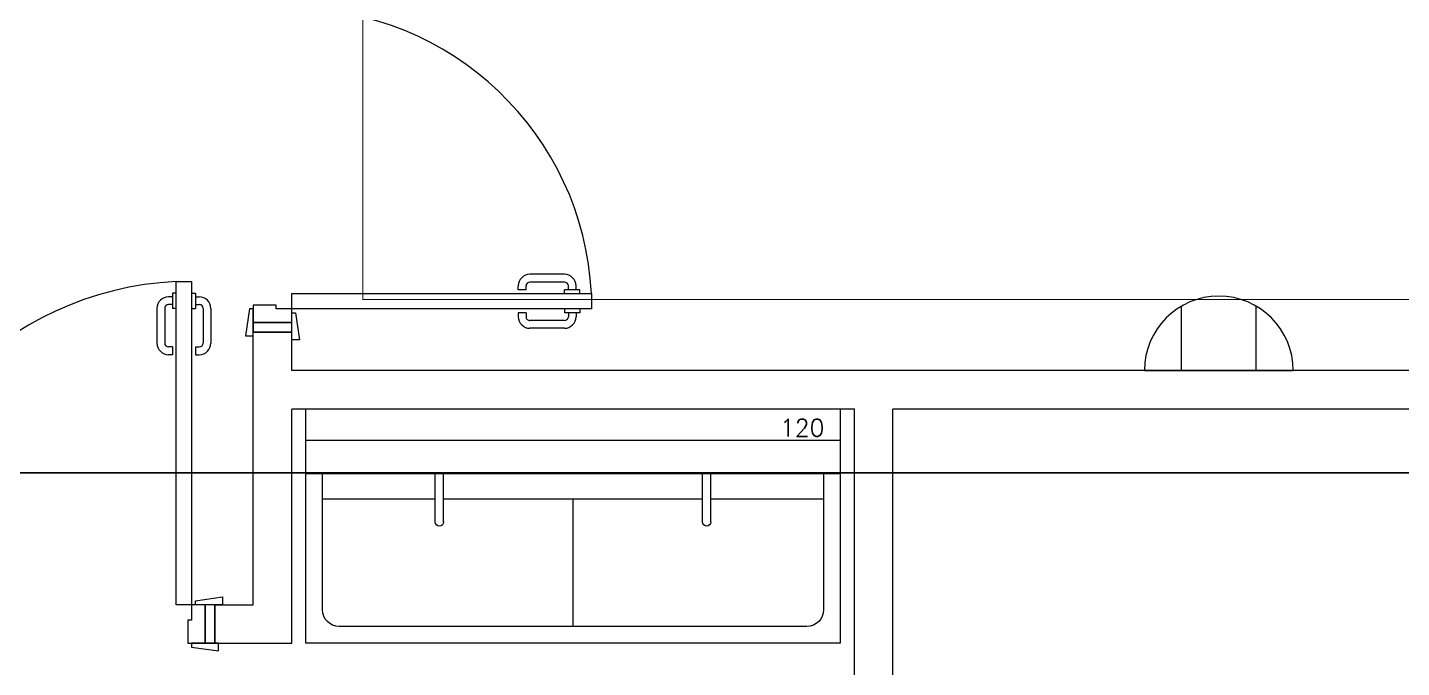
# Model space of a CAD drawing. Header units: metres. Extents: x 75097 to 220695, y -1557923 to -1361206.
# Drawn here: x 168915 to 172485, y -1419194 to -1417532 of the extents above; entities that cross this region are included whole.
import ezdxf

# ---------------------------------------------------------------- set-up
doc = ezdxf.new("R2010")
doc.units = ezdxf.units.M
doc.layers.get('0').update_dxf_attribs({"lineweight": 0})
doc.layers.add('A-100 - Copy$0$axes', color=8, linetype='Continuous')
doc.layers.add('PD-VENT', color=8, linetype='Continuous')
for name, color, linetype, lineweight in [('A-100 - Copy$0$Medical Equipment and Furniture', 8, 'Continuous', 0), ('A-100 - Copy$0$SANIT', 8, 'Continuous', 0), ('A-100 - Copy$0$Walls', 8, 'Continuous', 0), ('A-100 - Copy$0$Wooden Joinery', 8, 'Continuous', 0)]:
    doc.layers.add(name, color=color, linetype=linetype, lineweight=lineweight)
doc.layers.add('E-POWR', color=7, linetype='Continuous', lineweight=9, true_color=0x4e7e3e)
doc.styles.add('A-100 - Copy$0$list_ghTextstyle', font='romans.shx', dxfattribs={"height": 0.25})

# ---------------------------------------------------------------- blocks, each defined once
blk = doc.blocks.new('WALL OUTLET')
at = {"layer": 'E-POWR', "extrusion": (9.94399e-05, 4.90741e-07, 1)}
blk.add_line((-193.4, 0, 0), (193.4, 0, 0), dxfattribs=at)
blk.add_line((-193.4, 0, 0), (193.4, 0, 0), dxfattribs=at)
at = {"layer": 'E-POWR', "extrusion": (9.94399e-05, 4.90741e-07, 1), "elevation": 0}
for points in [[(-96.7, 0), (-96.7, 167.5)], [(96.7, 0), (96.7, 167.5)]]:
    blk.add_lwpolyline(points, dxfattribs=at)
at = {"layer": 'E-POWR', "extrusion": (9.94399e-05, 4.90741e-07, 1)}
blk.add_arc((0, 0, 0), 193.4, 359.9963, 179.9963, dxfattribs=at)
blk = doc.blocks.new('*X111')
for p, q in [((13, 1), (13, 1)), ((13, 1), (13, 1)), ((13, 1), (13, 1)), ((13, 1), (13, 1)), ((13, 1), (13, 1)), ((13, 1), (13, 1)), ((13, 1), (13, 1)), ((13, 1), (13, 1)), ((13, 1), (13, 1)), ((13, 1), (13, 1)), ((13, 1), (13, 1)), ((13, 1), (13, 1)), ((13, 1), (13, 1)), ((13, 1), (13, 1)), ((13, 1), (13, 1)), ((13, 1), (14, 1)), ((13, 1), (14, 1)), ((13, 1), (14, 1)), ((13, 1), (13, 1)), ((13, 1), (13, 1)), ((13, 1), (13, 1)), ((13, 1), (13, 1)), ((13, 1), (13, 1)), ((13, 1), (13, 1)), ((13, 1), (13, 1)), ((13, 1), (13, 1)), ((13, 1), (13, 1)), ((13, 1), (13, 1)), ((13, 1), (13, 1)), ((13, 1), (13, 1)), ((13, 1), (13, 1)), ((13, 1), (13, 1)), ((13, 1), (13, 1)), ((13, 1), (13, 1)), ((13, 1), (13, 1)), ((13, 1), (13, 1)), ((13, 1), (13, 1)), ((13, 1), (13, 1)), ((13, 1), (13, 1)), ((13, 1), (13, 1)), ((13, 1), (13, 1)), ((13, 1), (13, 1)), ((13, 1), (13, 1)), ((13, 1), (13, 1)), ((13, 1), (13, 1)), ((13, 1), (13, 1)), ((13, 1), (13, 1)), ((13, 1), (13, 1)), ((13, 1), (13, 1)), ((13, 1), (13, 1)), ((13, 1), (13, 1)), ((13, 1), (13, 1)), ((13, 1), (13, 1)), ((13, 1), (13, 1)), ((13, 1), (13, 1)), ((13, 1), (13, 1)), ((13, 1), (13, 1)), ((13, 1), (13, 1)), ((13, 1), (13, 1)), ((13, 1), (13, 1)), ((13, 1), (13, 1)), ((13, 1), (13, 1)), ((13, 1), (13, 1)), ((13, 1), (13, 1)), ((13, 1), (13, 1)), ((13, 1), (13, 1)), ((13, 1), (13, 1)), ((13, 1), (13, 1)), ((13, 1), (13, 1)), ((13, 1), (13, 1)), ((13, 1), (13, 1)), ((13, 1), (13, 1)), ((13, 1), (13, 1)), ((13, 1), (13, 1)), ((13, 1), (13, 1)), ((13, 1), (13, 1)), ((13, 1), (13, 1)), ((13, 1), (13, 1)), ((13, 1), (13, 1)), ((13, 1), (13, 1)), ((13, 1), (13, 1)), ((13, 1), (13, 1)), ((13, 1), (13, 1)), ((13, 1), (13, 1)), ((13, 1), (13, 1)), ((13, 1), (13, 1)), ((13, 1), (13, 1)), ((13, 1), (13, 1)), ((13, 1), (13, 1)), ((13, 1), (13, 1)), ((13, 1), (13, 1)), ((13, 1), (13, 1)), ((13, 1), (13, 1)), ((13, 1), (13, 1)), ((13, 1), (13, 1)), ((13, 1), (13, 1)), ((13, 1), (13, 1)), ((13, 1), (13, 1)), ((13, 1), (13, 1)), ((13, 1), (13, 1)), ((13, 1), (13, 1)), ((13, 1), (13, 1)), ((13, 1), (13, 1)), ((13, 1), (13, 1)), ((13, 1), (13, 1)), ((13, 1), (13, 1)), ((13, 1), (13, 1)), ((13, 1), (13, 1)), ((13, 1), (13, 1)), ((13, 1), (13, 1)), ((13, 1), (13, 1)), ((13, 1), (13, 1)), ((13, 1), (13, 1)), ((13, 1), (13, 1)), ((13, 1), (13, 1)), ((13, 1), (13, 1)), ((13, 1), (13, 1)), ((13, 1), (13, 1)), ((13, 1), (13, 1)), ((13, 1), (13, 1)), ((13, 1), (13, 1)), ((13, 1), (13, 1)), ((13, 1), (13, 1)), ((13, 1), (14, 1)), ((13, 0), (13, 0)), ((13, 0), (13, 0)), ((13, 0), (13, 0)), ((13, 0), (13, 0)), ((13, 0), (13, 0)), ((13, 0), (13, 0)), ((13, 0), (13, 0)), ((13, 0), (13, 0)), ((13, 0), (13, 0)), ((13, 0), (13, 0)), ((13, 0), (13, 0)), ((13, 0), (13, 0)), ((13, 0), (13, 0)), ((13, 0), (13, 0)), ((13, 0), (13, 0)), ((13, 0), (13, 0)), ((13, 0), (13, 0)), ((13, 0), (13, 0)), ((13, 0), (13, 0)), ((13, 0), (13, 0)), ((13, 0), (13, 0)), ((13, 0), (13, 0)), ((13, 0), (13, 0)), ((13, 0), (13, 0)), ((13, 0), (13, 0)), ((13, 0), (13, 0)), ((13, 0), (13, 0)), ((13, 0), (13, 0)), ((13, 0), (13, 0)), ((13, 0), (13, 0)), ((13, 0), (13, 0)), ((13, 0), (13, 0)), ((13, 0), (13, 0)), ((13, 0), (13, 0)), ((13, 0), (13, 0)), ((13, 0), (13, 0)), ((13, 0), (13, 0)), ((13, 0), (13, 0)), ((13, 0), (13, 0)), ((13, 0), (13, 0)), ((13, 0), (13, 0)), ((13, 0), (13, 0)), ((13, 0), (13, 0)), ((13, 0), (13, 0)), ((13, 0), (13, 0)), ((13, 0), (13, 0)), ((13, 0), (13, 0)), ((13, 0), (13, 0)), ((13, 0), (14, 0)), ((13, 0), (14, 0)), ((13, 0), (13, 0)), ((13, 0), (14, 0)), ((14, 1), (14, 1)), ((14, 1), (14, 1)), ((14, 1), (14, 1)), ((14, 1), (14, 1)), ((14, 1), (14, 1)), ((14, 1), (14, 1)), ((14, 1), (14, 1)), ((14, 1), (14, 1)), ((14, 1), (14, 1)), ((14, 1), (14, 1)), ((14, 1), (14, 1)), ((14, 1), (14, 1)), ((14, 1), (14, 1)), ((14, 1), (14, 1)), ((14, 1), (14, 1)), ((14, 1), (14, 1)), ((14, 1), (14, 1)), ((14, 1), (14, 1)), ((14, 1), (14, 1)), ((14, 1), (14, 1)), ((14, 1), (14, 1)), ((14, 1), (14, 1)), ((14, 1), (14, 1)), ((14, 1), (14, 1)), ((14, 1), (14, 1)), ((14, 1), (14, 1)), ((14, 1), (14, 1)), ((14, 1), (14, 1)), ((14, 1), (14, 1)), ((14, 1), (14, 1)), ((14, 1), (14, 1)), ((14, 1), (14, 1)), ((14, 1), (14, 1)), ((14, 1), (14, 1)), ((14, 1), (14, 1)), ((14, 1), (14, 1)), ((14, 1), (14, 1)), ((14, 1), (14, 1)), ((14, 1), (14, 1)), ((14, 1), (14, 1)), ((14, 1), (14, 1)), ((14, 1), (14, 1)), ((14, 1), (14, 1)), ((14, 1), (14, 1)), ((14, 1), (14, 1)), ((14, 1), (14, 1)), ((14, 1), (14, 1)), ((14, 1), (14, 1)), ((14, 1), (14, 1)), ((14, 1), (14, 1)), ((14, 1), (14, 1)), ((14, 1), (14, 1)), ((14, 1), (14, 1)), ((14, 1), (14, 1)), ((14, 1), (14, 1)), ((14, 1), (14, 1)), ((14, 1), (14, 1)), ((14, 1), (14, 1)), ((14, 1), (14, 1)), ((14, 1), (14, 1)), ((14, 1), (14, 1)), ((14, 1), (14, 1)), ((14, 1), (14, 1)), ((14, 1), (14, 1)), ((14, 1), (14, 1)), ((14, 1), (14, 1)), ((14, 1), (14, 1)), ((14, 1), (14, 1)), ((14, 1), (14, 1)), ((14, 1), (14, 1)), ((14, 1), (14, 1)), ((14, 1), (14, 1)), ((14, 1), (14, 1)), ((14, 1), (14, 1)), ((14, 1), (14, 1)), ((14, 1), (14, 1)), ((14, 1), (14, 1)), ((14, 1), (14, 1)), ((14, 1), (14, 1)), ((14, 1), (14, 1)), ((14, 1), (14, 1)), ((14, 1), (14, 1)), ((14, 1), (14, 1)), ((14, 1), (14, 1)), ((14, 1), (14, 1)), ((14, 1), (14, 1)), ((14, 1), (14, 1)), ((14, 1), (14, 1)), ((14, 1), (14, 1)), ((14, 1), (14, 1)), ((14, 1), (14, 1)), ((14, 1), (14, 1)), ((14, 1), (14, 1)), ((14, 1), (14, 1)), ((14, 0), (14, 0)), ((14, 0), (14, 0)), ((14, 0), (14, 0)), ((14, 0), (14, 0)), ((14, 0), (14, 0)), ((14, 0), (14, 0)), ((14, 0), (14, 0)), ((14, 0), (14, 0)), ((14, 0), (14, 0)), ((14, 0), (14, 0)), ((14, 0), (14, 0)), ((14, 0), (14, 0)), ((14, 0), (14, 0)), ((14, 0), (14, 0)), ((14, 0), (14, 0)), ((14, 0), (14, 0)), ((14, 0), (14, 0)), ((14, 0), (14, 0)), ((14, 0), (14, 0)), ((14, 0), (14, 0)), ((14, 0), (14, 0)), ((14, 0), (14, 0)), ((14, 0), (14, 0)), ((14, 0), (14, 0)), ((14, 0), (14, 0)), ((14, 0), (14, 0)), ((14, 0), (14, 0)), ((14, 0), (14, 0)), ((14, 0), (14, 0)), ((14, 0), (14, 0)), ((14, 0), (14, 0)), ((14, 0), (14, 0)), ((14, 0), (14, 0)), ((14, 0), (14, 0)), ((14, 0), (14, 0)), ((14, 0), (14, 0)), ((14, 0), (14, 0)), ((14, 0), (14, 0)), ((14, 0), (14, 0)), ((14, 0), (14, 0)), ((14, 0), (14, 0)), ((14, 0), (14, 0)), ((14, 0), (14, 0)), ((14, 0), (14, 0)), ((14, 0), (14, 0)), ((14, 0), (14, 0)), ((14, 0), (14, 0)), ((14, 0), (14, 0)), ((13, 0), (13, 0)), ((13, 0), (14, 0)), ((13, 0), (13, 0)), ((13, 0), (14, 0)), ((13, 0), (13, 0)), ((13, 0), (14, 0)), ((13, 0), (13, 0)), ((13, 0), (13, 0)), ((13, 0), (13, 0)), ((13, 0), (13, 0)), ((13, 0), (14, 0)), ((13, 0), (13, 0)), ((13, 0), (14, 0)), ((13, 0), (13, 0)), ((13, 0), (14, 0)), ((13, 0), (13, 0)), ((13, 0), (14, 0)), ((13, 0), (13, 0)), ((13, 0), (14, 0)), ((13, 0), (13, 0)), ((13, 0), (14, 0)), ((13, 0), (13, 0)), ((13, 0), (14, 0)), ((13, 0), (13, 0)), ((13, 0), (13, 0)), ((13, 0), (13, 0)), ((13, 0), (14, 0)), ((13, 0), (13, 0)), ((13, 0), (14, 0)), ((13, 0), (13, 0)), ((13, 0), (14, 0)), ((13, 0), (13, 0)), ((13, 0), (14, 0)), ((13, 0), (13, 0)), ((13, 0), (13, 0)), ((13, 0), (13, 0)), ((13, 0), (13, 0)), ((13, 0), (13, 0)), ((13, 0), (13, 0)), ((13, 0), (13, 0)), ((13, 0), (13, 0)), ((13, 0), (13, 0)), ((13, 0), (13, 0)), ((13, 0), (13, 0)), ((13, 0), (13, 0)), ((13, 0), (13, 0)), ((13, 0), (13, 0)), ((13, 0), (13, 0)), ((13, 0), (13, 0)), ((13, 0), (13, 0)), ((13, 0), (13, 0)), ((13, 0), (13, 0)), ((13, 0), (13, 0)), ((13, 0), (13, 0)), ((13, 0), (13, 0)), ((13, 0), (13, 0)), ((13, 0), (13, 0)), ((13, 0), (13, 0)), ((13, 0), (13, 0)), ((13, 0), (13, 0)), ((13, 0), (13, 0)), ((13, 0), (13, 0)), ((13, 0), (13, 0)), ((13, 0), (13, 0)), ((13, -1), (13, -1)), ((13, -1), (13, -1)), ((13, -1), (13, -1)), ((13, -1), (13, -1)), ((13, -1), (13, -1)), ((13, -1), (14, -1)), ((13, -1), (13, -1)), ((14, 0), (14, 0)), ((14, 0), (14, 0)), ((14, 0), (14, 0)), ((14, 0), (14, 0)), ((14, 0), (14, 0)), ((14, 0), (14, 0)), ((14, 0), (14, 0)), ((14, 0), (14, 0)), ((14, 0), (14, 0)), ((14, 0), (14, 0)), ((14, 0), (14, 0)), ((14, 0), (14, 0)), ((14, 0), (14, 0)), ((14, 0), (14, 0)), ((14, 0), (14, 0)), ((13, 0), (14, 0)), ((14, 0), (14, 0)), ((14, 0), (14, 0)), ((14, 0), (14, 0)), ((14, 0), (14, 0)), ((14, 0), (14, 0)), ((14, 0), (14, 0)), ((14, 0), (14, 0)), ((14, 0), (14, 0)), ((14, 0), (14, 0)), ((14, 0), (14, 0)), ((14, 0), (14, 0)), ((14, 0), (14, 0)), ((14, 0), (14, 0)), ((14, 0), (14, 0)), ((14, 0), (14, 0)), ((14, 0), (14, 0)), ((14, 0), (14, 0)), ((14, 0), (14, 0)), ((14, 0), (14, 0)), ((14, 0), (14, 0)), ((14, 0), (14, 0)), ((14, 0), (14, 0)), ((14, 0), (14, 0)), ((14, 0), (14, 0)), ((14, 0), (14, 0)), ((14, 0), (14, 0)), ((14, 0), (14, 0)), ((14, 0), (14, 0)), ((14, 0), (14, 0)), ((14, 0), (14, 0)), ((14, 0), (14, 0)), ((14, 0), (14, 0)), ((14, 0), (14, 0)), ((14, 0), (14, 0)), ((14, -1), (14, -1)), ((14, -1), (14, -1)), ((14, -1), (14, -1)), ((14, -1), (14, -1)), ((14, -1), (14, -1))]:
    blk.add_line(p, q)
blk = doc.blocks.new('*X112')
for p, q in [((5, 3), (5, 3)), ((5, 3), (5, 3)), ((5, 3), (5, 3)), ((5, 3), (5, 3)), ((5, 3), (5, 3)), ((5, 3), (5, 3)), ((5, 3), (5, 3)), ((5, 3), (5, 3)), ((5, 3), (5, 3)), ((5, 3), (5, 3)), ((5, 3), (5, 3)), ((5, 3), (5, 3)), ((5, 3), (5, 3)), ((5, 3), (5, 3)), ((5, 3), (5, 3)), ((5, 3), (5, 3)), ((5, 3), (5, 3)), ((5, 3), (5, 3)), ((5, 3), (5, 3)), ((5, 3), (5, 3)), ((5, 3), (5, 3)), ((5, 3), (5, 3)), ((5, 3), (5, 3)), ((5, 3), (5, 3)), ((5, 3), (5, 3)), ((5, 3), (5, 3)), ((5, 3), (5, 3)), ((5, 3), (5, 3)), ((5, 3), (5, 3)), ((5, 3), (5, 3)), ((5, 3), (5, 3)), ((5, 3), (5, 3)), ((5, 3), (5, 3)), ((5, 3), (5, 3)), ((5, 3), (5, 3)), ((5, 3), (5, 3)), ((5, 3), (5, 3)), ((5, 3), (5, 3)), ((5, 3), (5, 3)), ((5, 3), (5, 3)), ((5, 3), (5, 3)), ((5, 3), (5, 3)), ((5, 3), (5, 3)), ((5, 3), (5, 3)), ((5, 3), (5, 3)), ((5, 3), (5, 3)), ((5, 3), (5, 3)), ((5, 3), (5, 3)), ((5, 3), (5, 3)), ((5, 3), (5, 3)), ((5, 3), (5, 3)), ((5, 3), (5, 3)), ((5, 3), (5, 3)), ((5, 3), (5, 3)), ((5, 3), (5, 3)), ((5, 3), (5, 3)), ((5, 3), (5, 3)), ((5, 3), (5, 3)), ((5, 3), (5, 3)), ((5, 3), (5, 3)), ((5, 3), (5, 3)), ((5, 3), (5, 3)), ((5, 3), (5, 3)), ((5, 3), (5, 3)), ((5, 3), (5, 3)), ((5, 3), (5, 3)), ((6, 3), (5, 3)), ((5, 3), (5, 3)), ((6, 3), (5, 3)), ((5, 3), (5, 3)), ((6, 3), (5, 3)), ((5, 3), (5, 3)), ((6, 3), (5, 3)), ((5, 3), (5, 3)), ((5, 3), (5, 3)), ((5, 3), (5, 3)), ((5, 3), (5, 3)), ((5, 3), (5, 3)), ((5, 3), (5, 3)), ((5, 3), (5, 3)), ((5, 3), (5, 3)), ((5, 3), (5, 3)), ((5, 3), (5, 3)), ((5, 3), (5, 3)), ((5, 3), (5, 3)), ((5, 3), (5, 3)), ((5, 3), (5, 3)), ((5, 3), (5, 3)), ((5, 3), (5, 3)), ((5, 3), (5, 3)), ((5, 3), (5, 3)), ((5, 3), (5, 3)), ((5, 3), (5, 3)), ((5, 3), (5, 3)), ((5, 3), (5, 3)), ((5, 3), (5, 3)), ((6, 3), (6, 3)), ((6, 3), (6, 3)), ((6, 3), (6, 3)), ((6, 3), (6, 3)), ((6, 3), (6, 3)), ((6, 3), (6, 3)), ((6, 3), (6, 3)), ((6, 3), (6, 3)), ((6, 3), (6, 3)), ((6, 3), (6, 3)), ((6, 3), (6, 3)), ((6, 3), (6, 3)), ((6, 3), (6, 3)), ((6, 3), (6, 3)), ((6, 3), (6, 3)), ((6, 3), (6, 3)), ((6, 3), (6, 3)), ((6, 3), (6, 3)), ((6, 3), (6, 3)), ((6, 3), (6, 3)), ((6, 3), (6, 3)), ((6, 3), (6, 3)), ((6, 3), (6, 3)), ((6, 3), (6, 3)), ((6, 3), (6, 3)), ((6, 3), (6, 3)), ((6, 3), (6, 3)), ((6, 3), (6, 3)), ((6, 3), (6, 3)), ((6, 3), (6, 3)), ((6, 3), (6, 3)), ((6, 3), (6, 3)), ((6, 3), (6, 3)), ((6, 3), (6, 3)), ((6, 3), (6, 3)), ((6, 3), (6, 3)), ((6, 3), (6, 3)), ((6, 3), (6, 3)), ((6, 3), (6, 3)), ((6, 3), (6, 3)), ((6, 3), (6, 3)), ((6, 3), (6, 3)), ((6, 3), (6, 3)), ((6, 3), (6, 3)), ((6, 3), (6, 3)), ((6, 3), (6, 3)), ((6, 3), (6, 3)), ((6, 3), (6, 3)), ((6, 3), (6, 3)), ((6, 3), (6, 3)), ((6, 3), (6, 3)), ((6, 3), (6, 3)), ((6, 3), (6, 3)), ((6, 3), (6, 3)), ((6, 3), (6, 3)), ((6, 3), (6, 3)), ((6, 3), (6, 3)), ((6, 3), (6, 3)), ((6, 3), (6, 3)), ((6, 3), (6, 3)), ((6, 3), (6, 3)), ((6, 3), (6, 3)), ((6, 3), (6, 3)), ((6, 3), (6, 3)), ((6, 3), (6, 3)), ((6, 3), (6, 3)), ((6, 3), (6, 3)), ((6, 3), (6, 3)), ((6, 3), (6, 3)), ((6, 3), (6, 3)), ((6, 3), (6, 3)), ((6, 3), (6, 3)), ((6, 3), (6, 3)), ((6, 3), (6, 3)), ((6, 3), (6, 3)), ((6, 3), (6, 3)), ((6, 3), (6, 3)), ((6, 3), (6, 3)), ((6, 3), (6, 3)), ((6, 3), (6, 3)), ((6, 3), (6, 3)), ((6, 3), (6, 3)), ((6, 3), (6, 3)), ((6, 3), (6, 3)), ((6, 3), (6, 3)), ((6, 3), (6, 3)), ((6, 3), (6, 3)), ((6, 3), (6, 3)), ((6, 3), (6, 3)), ((6, 3), (6, 3)), ((6, 3), (6, 3)), ((6, 3), (6, 3)), ((6, 3), (6, 3)), ((6, 3), (6, 3)), ((6, 3), (6, 3)), ((6, 3), (6, 3)), ((6, 3), (6, 3)), ((6, 3), (6, 3)), ((6, 3), (6, 3)), ((6, 3), (6, 3)), ((6, 3), (6, 3)), ((6, 3), (6, 3)), ((6, 3), (6, 3)), ((6, 3), (6, 3)), ((6, 3), (6, 3)), ((6, 3), (6, 3)), ((6, 3), (6, 3)), ((6, 3), (6, 3)), ((6, 3), (6, 3)), ((6, 3), (6, 3)), ((6, 3), (6, 3)), ((6, 3), (6, 3)), ((6, 3), (6, 3)), ((6, 3), (6, 3)), ((6, 3), (6, 3)), ((6, 3), (6, 3)), ((6, 3), (6, 3)), ((6, 3), (6, 3)), ((6, 3), (6, 3)), ((6, 3), (6, 3)), ((6, 3), (6, 3)), ((6, 3), (6, 3)), ((6, 3), (6, 3)), ((6, 3), (6, 3)), ((6, 3), (6, 3)), ((6, 3), (6, 3)), ((6, 3), (6, 3)), ((6, 3), (6, 3)), ((6, 3), (6, 3)), ((6, 3), (6, 3)), ((6, 3), (6, 3)), ((6, 3), (6, 3)), ((6, 3), (6, 3)), ((6, 3), (6, 3)), ((6, 3), (6, 3)), ((6, 3), (6, 3)), ((6, 3), (6, 3)), ((6, 3), (6, 3)), ((6, 3), (6, 3)), ((6, 3), (6, 3)), ((6, 3), (6, 3)), ((6, 3), (6, 3)), ((6, 3), (6, 3)), ((6, 3), (6, 3)), ((6, 3), (6, 3)), ((6, 3), (6, 3)), ((6, 3), (6, 3)), ((6, 3), (6, 3)), ((6, 3), (6, 3)), ((6, 3), (6, 3)), ((6, 3), (6, 3)), ((6, 3), (6, 3)), ((6, 3), (6, 3)), ((6, 3), (6, 3)), ((6, 3), (6, 3)), ((6, 3), (6, 3)), ((6, 3), (6, 3)), ((6, 3), (6, 3)), ((6, 3), (6, 3)), ((6, 3), (6, 3)), ((6, 3), (6, 3)), ((6, 3), (6, 3)), ((6, 3), (6, 3)), ((6, 3), (6, 3)), ((6, 3), (6, 3)), ((6, 3), (6, 3)), ((6, 3), (6, 3)), ((6, 3), (6, 3)), ((6, 3), (6, 3)), ((6, 3), (6, 3)), ((6, 3), (6, 3)), ((6, 3), (6, 3)), ((6, 3), (6, 3)), ((6, 3), (6, 3)), ((6, 3), (6, 3)), ((6, 3), (6, 3)), ((6, 3), (6, 3)), ((6, 3), (6, 3)), ((6, 3), (6, 3)), ((6, 3), (6, 3)), ((6, 3), (6, 3)), ((6, 3), (6, 3)), ((6, 3), (6, 3)), ((6, 3), (6, 3)), ((6, 3), (6, 3)), ((6, 3), (6, 3)), ((6, 3), (6, 3)), ((6, 3), (6, 3)), ((6, 3), (6, 3)), ((6, 3), (6, 3)), ((6, 3), (6, 3)), ((6, 3), (6, 3)), ((6, 3), (6, 3)), ((6, 3), (6, 3)), ((6, 3), (6, 3)), ((6, 3), (6, 3)), ((6, 3), (6, 3)), ((6, 3), (6, 3)), ((6, 3), (6, 3)), ((6, 3), (6, 3)), ((6, 3), (6, 3)), ((6, 3), (6, 3)), ((6, 3), (6, 3)), ((6, 3), (6, 3)), ((6, 3), (5, 3)), ((6, 3), (5, 3)), ((6, 3), (5, 3)), ((6, 3), (5, 3)), ((6, 3), (5, 3)), ((6, 3), (6, 3)), ((6, 3), (6, 3)), ((6, 3), (6, 3)), ((6, 3), (6, 3)), ((6, 3), (6, 3)), ((6, 3), (6, 3)), ((6, 3), (6, 3)), ((6, 3), (6, 3)), ((6, 3), (6, 3)), ((6, 3), (6, 3)), ((6, 3), (6, 3)), ((6, 3), (6, 3)), ((6, 3), (6, 3)), ((6, 3), (6, 3)), ((6, 3), (6, 3)), ((6, 3), (6, 3)), ((6, 3), (6, 3)), ((6, 3), (6, 3)), ((6, 3), (6, 3)), ((6, 3), (6, 3)), ((6, 3), (6, 3)), ((6, 3), (6, 3)), ((6, 3), (6, 3)), ((6, 3), (6, 3)), ((6, 3), (6, 3)), ((6, 3), (6, 3)), ((6, 3), (6, 3)), ((6, 3), (6, 3)), ((6, 3), (6, 3)), ((6, 3), (6, 3)), ((6, 3), (6, 3)), ((6, 3), (6, 3)), ((6, 3), (6, 3)), ((6, 3), (6, 3)), ((6, 3), (6, 3)), ((6, 3), (6, 3)), ((6, 3), (6, 3)), ((6, 3), (6, 3)), ((6, 3), (6, 3)), ((6, 3), (6, 3)), ((6, 3), (6, 3)), ((6, 3), (6, 3)), ((6, 3), (6, 3)), ((6, 3), (6, 3)), ((6, 3), (6, 3)), ((6, 3), (6, 3)), ((6, 3), (6, 3)), ((6, 3), (6, 3)), ((6, 3), (6, 3)), ((6, 3), (6, 3)), ((6, 3), (6, 3)), ((6, 3), (6, 3)), ((6, 3), (6, 3)), ((6, 3), (6, 3)), ((6, 3), (6, 3)), ((6, 3), (6, 3)), ((6, 3), (6, 3)), ((6, 3), (6, 3)), ((6, 3), (6, 3)), ((6, 3), (6, 3)), ((6, 3), (6, 3)), ((6, 3), (6, 3)), ((6, 3), (6, 3)), ((6, 3), (6, 3)), ((6, 3), (6, 3)), ((6, 3), (6, 3)), ((6, 3), (6, 3)), ((6, 3), (6, 3)), ((6, 3), (6, 3)), ((6, 3), (6, 3)), ((6, 3), (6, 3)), ((6, 3), (6, 3)), ((6, 3), (6, 3)), ((6, 3), (6, 3)), ((6, 3), (6, 3)), ((6, 3), (6, 3)), ((6, 3), (6, 3)), ((6, 3), (6, 3)), ((6, 3), (6, 3)), ((6, 3), (6, 3)), ((6, 3), (6, 3)), ((6, 3), (6, 3)), ((6, 3), (6, 3)), ((6, 3), (6, 3)), ((6, 3), (6, 3)), ((6, 3), (6, 3)), ((6, 3), (6, 3)), ((6, 3), (6, 3)), ((6, 3), (6, 3)), ((6, 3), (6, 3)), ((6, 3), (6, 3)), ((6, 3), (6, 3)), ((6, 3), (6, 3)), ((6, 3), (6, 3)), ((6, 3), (6, 3)), ((6, 3), (6, 3)), ((6, 3), (6, 3)), ((6, 3), (6, 3)), ((6, 3), (6, 3)), ((6, 3), (6, 3)), ((6, 3), (6, 3)), ((6, 3), (6, 3)), ((6, 3), (6, 3)), ((6, 3), (6, 3)), ((6, 3), (6, 3)), ((6, 3), (6, 3)), ((6, 3), (6, 3)), ((6, 3), (6, 3)), ((6, 3), (6, 3)), ((6, 3), (6, 3)), ((6, 3), (6, 3)), ((6, 3), (6, 3)), ((6, 3), (6, 3)), ((6, 3), (6, 3)), ((6, 3), (6, 3)), ((6, 3), (6, 3)), ((6, 3), (6, 3)), ((6, 3), (6, 3)), ((6, 3), (6, 3)), ((6, 3), (6, 3)), ((6, 3), (6, 3)), ((6, 3), (6, 3)), ((6, 3), (6, 3)), ((6, 3), (6, 3)), ((6, 3), (6, 3)), ((6, 3), (6, 3)), ((6, 3), (6, 3)), ((6, 3), (6, 3)), ((6, 3), (6, 3)), ((6, 3), (6, 3)), ((6, 3), (6, 3)), ((6, 3), (6, 3)), ((6, 3), (6, 3)), ((6, 3), (6, 3)), ((6, 3), (6, 3)), ((6, 3), (6, 3)), ((6, 3), (6, 3)), ((6, 3), (6, 3)), ((6, 3), (6, 3)), ((6, 3), (6, 3)), ((6, 3), (6, 3)), ((6, 3), (6, 3)), ((6, 3), (6, 3)), ((6, 3), (6, 3)), ((6, 3), (6, 3)), ((6, 3), (6, 3)), ((6, 3), (6, 3)), ((6, 3), (6, 3)), ((6, 3), (6, 3)), ((6, 3), (6, 3)), ((6, 3), (6, 3)), ((6, 3), (6, 3)), ((6, 3), (6, 3)), ((6, 3), (6, 3)), ((6, 3), (6, 3)), ((6, 3), (6, 3)), ((6, 3), (6, 3)), ((6, 3), (6, 3)), ((6, 3), (6, 3)), ((6, 3), (6, 3)), ((6, 3), (6, 3)), ((6, 3), (6, 3)), ((6, 3), (6, 3)), ((6, 3), (6, 3)), ((6, 3), (6, 3)), ((6, 3), (6, 3)), ((6, 3), (6, 3)), ((6, 3), (6, 3)), ((6, 3), (6, 3)), ((6, 3), (6, 3)), ((6, 3), (6, 3)), ((6, 3), (6, 3)), ((6, 3), (6, 3)), ((6, 3), (6, 3)), ((6, 3), (6, 3)), ((6, 3), (6, 3)), ((6, 3), (6, 3)), ((6, 3), (6, 3)), ((6, 3), (6, 3)), ((6, 3), (6, 3)), ((6, 3), (6, 3)), ((6, 3), (6, 3)), ((6, 3), (6, 3)), ((6, 3), (6, 3)), ((6, 3), (6, 3)), ((6, 3), (6, 3)), ((6, 3), (6, 3)), ((6, 3), (6, 3)), ((6, 3), (6, 3)), ((6, 3), (6, 3)), ((6, 3), (6, 3)), ((6, 3), (6, 3)), ((6, 3), (6, 3)), ((6, 3), (6, 3)), ((6, 3), (6, 3)), ((6, 3), (6, 3)), ((6, 3), (6, 3)), ((6, 3), (6, 3)), ((6, 3), (6, 3)), ((6, 3), (6, 3)), ((6, 3), (6, 3)), ((6, 3), (6, 3)), ((6, 3), (6, 3)), ((6, 3), (6, 3)), ((6, 3), (6, 3)), ((6, 3), (6, 3)), ((6, 3), (6, 3)), ((6, 3), (6, 3)), ((6, 3), (6, 3)), ((6, 3), (6, 3)), ((6, 3), (6, 3)), ((6, 3), (6, 3)), ((6, 3), (6, 3)), ((6, 3), (6, 3)), ((6, 3), (6, 3)), ((6, 3), (6, 3)), ((6, 3), (6, 3)), ((6, 3), (6, 3)), ((6, 3), (6, 3)), ((6, 3), (6, 3)), ((6, 3), (6, 3)), ((6, 3), (6, 3)), ((6, 3), (6, 3)), ((6, 3), (6, 3)), ((6, 3), (6, 3)), ((6, 3), (6, 3)), ((6, 3), (6, 3)), ((6, 3), (6, 3)), ((6, 3), (6, 3)), ((6, 3), (6, 3)), ((6, 3), (6, 3)), ((6, 3), (6, 3)), ((6, 3), (6, 3)), ((6, 3), (6, 3)), ((6, 3), (6, 3)), ((6, 3), (6, 3)), ((6, 3), (6, 3)), ((6, 3), (6, 3)), ((6, 3), (6, 3)), ((6, 3), (6, 3)), ((6, 3), (6, 3)), ((6, 3), (6, 3)), ((6, 3), (6, 3)), ((6, 3), (6, 3)), ((6, 3), (6, 3)), ((6, 3), (6, 3)), ((6, 3), (6, 3)), ((6, 3), (6, 3)), ((6, 3), (6, 3)), ((6, 3), (6, 3)), ((6, 3), (6, 3)), ((6, 3), (6, 3)), ((6, 3), (6, 3)), ((6, 3), (6, 3)), ((6, 3), (6, 3)), ((6, 3), (6, 3)), ((6, 3), (6, 3)), ((6, 3), (6, 3)), ((6, 3), (6, 3)), ((6, 3), (6, 3)), ((6, 3), (6, 3)), ((6, 3), (6, 3)), ((6, 3), (6, 3)), ((6, 3), (6, 3)), ((6, 3), (6, 3)), ((6, 3), (6, 3)), ((6, 3), (6, 3)), ((6, 3), (6, 3)), ((6, 3), (6, 3)), ((6, 3), (6, 3)), ((6, 3), (6, 3)), ((6, 3), (6, 3)), ((6, 3), (6, 3)), ((6, 3), (6, 3)), ((6, 3), (6, 3)), ((6, 3), (6, 3)), ((6, 3), (6, 3)), ((6, 3), (6, 3)), ((6, 3), (6, 3)), ((6, 3), (6, 3)), ((6, 3), (6, 3)), ((6, 3), (6, 3)), ((6, 3), (6, 3)), ((6, 3), (6, 3)), ((6, 3), (6, 3)), ((6, 3), (6, 3)), ((6, 3), (6, 3)), ((6, 3), (6, 3)), ((6, 3), (6, 3)), ((6, 3), (6, 3)), ((6, 3), (6, 3)), ((6, 3), (6, 3)), ((6, 3), (6, 3)), ((6, 3), (6, 3)), ((6, 3), (6, 3)), ((6, 3), (6, 3)), ((6, 3), (6, 3)), ((6, 3), (6, 3)), ((6, 3), (6, 3)), ((6, 3), (6, 3)), ((6, 3), (6, 3)), ((6, 3), (6, 3)), ((6, 3), (6, 3)), ((6, 3), (6, 3)), ((6, 3), (6, 3)), ((6, 3), (6, 3)), ((6, 3), (6, 3)), ((6, 3), (6, 3)), ((6, 3), (6, 3)), ((6, 3), (6, 3)), ((6, 3), (6, 3)), ((6, 3), (6, 3)), ((6, 3), (6, 3)), ((6, 3), (6, 3)), ((6, 3), (6, 3)), ((6, 3), (6, 3)), ((6, 3), (6, 3))]:
    blk.add_line(p, q)
blk = doc.blocks.new('A-100 - Copy$0$HF15936B-P')
at = {"layer": 'A-100 - Copy$0$SANIT'}
for p, q in [((0, 0), (1.6, 0)), ((0, 0), (0, -0.7)), ((1.6, -0.7), (1.6, 0)), ((1.6, -0.093), (0, -0.093)), ((1.6, -0.193), (0, -0.193)), ((0.05, -0.193), (0.05, -0.6)), ((0.3875, -0.3375), (0.3875, -0.193)), ((0.3875, -0.3375), (0.3875, -0.193)), ((0.4125, -0.3375), (0.4125, -0.193)), ((0.4125, -0.3375), (0.4125, -0.193)), ((1.1875, -0.3375), (1.1875, -0.193)), ((1.2125, -0.3375), (1.2125, -0.193)), ((1.55, -0.6), (1.55, -0.193)), ((0.3875, -0.268), (0.05, -0.268)), ((1.1875, -0.268), (0.4125, -0.268)), ((0.8, -0.65), (0.8, -0.268)), ((1.55, -0.268), (1.2125, -0.268)), ((0.1, -0.65), (1.5, -0.65)), ((0, -0.7), (1.6, -0.7))]:
    blk.add_line(p, q, dxfattribs=at)
for points in [[(1.6, 0), (1.6, 0), (1.6, 0), (1.6, 0), (1.6, 0), (1.6, 0), (1.6, 0), (1.6, 0), (1.6, 0), (1.6, 0), (1.6, 0), (1.6, 0), (1.6, 0), (1.6, 0), (1.6, 0), (1.6, 0), (1.6, 0), (1.6, 0), (1.6, 0), (1.6, 0), (1.6, 0), (1.6, 0), (1.6, 0), (1.6, 0), (1.6, 0), (1.6, 0), (1.6, 0), (1.6, 0), (1.6, 0), (1.6, 0), (1.6, 0), (1.6, 0), (1.6, 0), (1.6, 0), (1.6, 0), (1.6, 0), (1.6, 0), (1.6, 0), (1.6, 0), (1.6, 0), (1.6, 0), (1.6, 0), (1.6, 0), (1.6, 0), (1.6, 0), (1.6, 0), (1.6, 0), (1.6, 0), (1.6, 0), (1.6, 0), (1.6, 0), (1.6, 0), (1.6, 0), (1.6, 0)], [(1.6, 0), (1.6, 0), (1.6, 0), (1.6, 0), (1.6, 0), (1.6, 0), (1.6, 0), (1.6, 0), (1.6, 0), (1.6, 0), (1.6, 0), (1.6, 0), (1.6, 0), (1.6, 0), (1.6, 0), (1.6, 0), (1.6, 0)], [(1.6, 0), (1.6, 0), (1.6, 0), (1.6, 0), (1.6, 0), (1.6, 0), (1.6, 0), (1.6, 0), (1.6, 0), (1.6, 0), (1.6, 0), (1.6, 0), (1.6, 0), (1.6, 0), (1.6, 0), (1.6, 0), (1.6, 0), (1.6, 0), (1.6, 0), (1.6, 0), (1.6, 0), (1.6, 0), (1.6, 0), (1.6, 0), (1.6, 0), (1.6, 0), (1.6, 0), (1.6, 0), (1.6, 0), (1.6, 0), (1.6, 0), (1.6, 0), (1.6, 0), (1.6, 0), (1.6, 0), (1.6, 0), (1.6, 0), (1.6, 0), (1.6, 0), (1.6, 0), (1.6, 0), (1.6, 0), (1.6, 0), (1.6, 0), (1.6, 0), (1.6, 0), (1.6, 0), (1.6, 0), (1.6, 0), (1.6, 0), (1.6, 0), (1.6, 0), (1.6, 0), (1.6, 0), (1.6, 0), (1.6, 0), (1.6, 0), (1.6, 0), (1.6, 0), (1.6, 0), (1.6, 0), (1.6, 0), (1.6, 0), (1.6, 0), (1.6, 0), (1.6, 0), (1.6, 0), (1.6, 0), (1.6, 0), (1.6, 0), (1.6, 0), (1.6, 0), (1.6, 0), (1.6, 0), (1.6, 0), (1.6, 0), (1.6, 0), (1.6, 0), (1.6, 0), (1.6, 0), (1.6, 0), (1.6, 0), (1.6, 0), (1.6, 0), (1.6, 0), (1.6, 0), (1.6, 0), (1.6, 0), (1.6, 0)], [(1.6, 0), (1.6, 0), (1.6, 0), (1.6, 0), (1.6, 0), (1.6, 0), (1.6, 0)], [(1.6, 0), (1.6, 0), (1.6, 0), (1.6, 0), (1.6, 0), (1.6, 0), (1.6, 0), (1.6, 0), (1.6, 0), (1.6, 0), (1.6, 0), (1.6, 0), (1.6, 0), (1.6, 0), (1.6, 0), (1.6, 0), (1.6, 0), (1.6, 0), (1.6, 0), (1.6, 0), (1.6, 0), (1.6, 0), (1.6, 0), (1.6, 0), (1.6, 0), (1.6, 0), (1.6, 0), (1.6, 0), (1.6, 0), (1.6, 0), (1.6, 0), (1.6, 0), (1.6, 0), (1.6, 0), (1.6, 0), (1.6, 0), (1.6, 0), (1.6, 0), (1.6, 0), (1.6, 0), (1.6, 0), (1.6, 0), (1.6, 0), (1.6, 0), (1.6, 0), (1.6, 0), (1.6, 0), (1.6, 0), (1.6, 0), (1.6, 0), (1.6, 0), (1.6, 0), (1.6, 0), (1.6, 0), (1.6, 0), (1.6, 0), (1.6, 0), (1.6, 0), (1.6, 0), (1.6, 0), (1.6, 0), (1.6, 0), (1.6, 0), (1.6, 0), (1.6, 0), (1.6, 0), (1.6, 0), (1.6, 0), (1.6, 0), (1.6, 0), (1.6, 0), (1.6, 0), (1.6, 0), (1.6, 0), (1.6, 0), (1.6, 0), (1.6, 0), (1.6, 0), (1.6, 0), (1.6, 0), (1.6, 0), (1.6, 0), (1.6, 0), (1.6, 0), (1.6, 0), (1.6, 0), (1.6, 0), (1.6, 0), (1.6, 0), (1.6, 0), (1.6, 0), (1.6, 0), (1.6, 0), (1.6, 0), (1.6, 0), (1.6, 0), (1.6, 0), (1.6, 0), (1.6, 0), (1.6, 0), (1.6, 0), (1.6, 0), (1.6, 0), (1.6, 0), (1.6, 0), (1.6, 0), (1.6, 0), (1.6, 0), (1.6, 0), (1.6, 0), (1.6, 0)], [(1.6, 0), (1.6, 0), (1.6, 0), (1.6, 0), (1.6, 0), (1.6, 0), (1.6, 0), (1.6, 0), (1.6, 0), (1.6, 0)], [(1.6, 0), (1.6, 0), (1.6, 0), (1.6, 0), (1.6, 0), (1.6, 0), (1.6, 0), (1.6, 0), (1.6, 0), (1.6, 0)], [(1.6, 0), (1.6, 0), (1.6, 0), (1.6, 0), (1.6, 0), (1.6, 0), (1.6, 0), (1.6, 0), (1.6, 0), (1.6, 0), (1.6, 0), (1.6, 0), (1.6, 0), (1.6, 0), (1.6, 0)], [(1.6, 0), (1.6, 0), (1.6, 0), (1.6, 0), (1.6, 0), (1.6, 0), (1.6, 0), (1.6, 0), (1.6, 0), (1.6, 0)], [(1.6, 0), (1.6, 0), (1.6, 0), (1.6, 0), (1.6, 0), (1.6, 0), (1.6, 0), (1.6, 0), (1.6, 0), (1.6, 0), (1.6, 0), (1.6, 0)], [(1.6, 0), (1.6, 0), (1.6, 0), (1.6, 0), (1.6, 0), (1.6, 0), (1.6, 0), (1.6, 0)], [(1.6, 0), (1.6, 0), (1.6, 0), (1.6, 0), (1.6, 0), (1.6, 0), (1.6, 0)], [(1.6, 0), (1.6, 0), (1.6, 0), (1.6, 0), (1.6, 0), (1.6, 0), (1.6, 0), (1.6, 0), (1.6, 0), (1.6, 0), (1.6, 0), (1.6, 0), (1.6, 0), (1.6, 0), (1.6, 0), (1.6, 0), (1.6, 0), (1.6, 0)], [(1.6, 0), (1.6, 0), (1.6, 0), (1.6, 0), (1.6, 0), (1.6, 0), (1.6, 0), (1.6, 0), (1.6, 0), (1.6, 0)], [(1.6, 0), (1.6, 0), (1.6, 0), (1.6, 0), (1.6, 0), (1.6, 0), (1.6, 0), (1.6, 0), (1.6, 0)]]:
    blk.add_lwpolyline(points, dxfattribs=at)
for points in [[(1.6, 0), (1.6, 0), (1.6, 0), (1.6, 0), (1.6, 0), (1.6, 0), (1.6, 0), (1.6, 0), (1.6, 0), (1.6, 0), (1.6, 0), (1.6, 0), (1.6, 0), (1.6, 0), (1.6, 0), (1.6, 0), (1.6, 0), (1.6, 0), (1.6, 0), (1.6, 0), (1.6, 0), (1.6, 0), (1.6, 0), (1.6, 0), (1.6, 0), (1.6, 0), (1.6, 0), (1.6, 0), (1.6, 0), (1.6, 0), (1.6, 0), (1.6, 0), (1.6, 0), (1.6, 0), (1.6, 0), (1.6, 0), (1.6, 0), (1.6, 0), (1.6, 0), (1.6, 0), (1.6, 0), (1.6, 0), (1.6, 0), (1.6, 0), (1.6, 0), (1.6, 0), (1.6, 0), (1.6, 0), (1.6, 0), (1.6, 0), (1.6, 0), (1.6, 0), (1.6, 0), (1.6, 0), (1.6, 0), (1.6, 0), (1.6, 0), (1.6, 0), (1.6, 0), (1.6, 0), (1.6, 0), (1.6, 0), (1.6, 0), (1.6, 0), (1.6, 0), (1.6, 0), (1.6, 0), (1.6, 0), (1.6, 0), (1.6, 0), (1.6, 0), (1.6, 0), (1.6, 0), (1.6, 0), (1.6, 0), (1.6, 0), (1.6, 0), (1.6, 0), (1.6, 0), (1.6, 0), (1.6, 0), (1.6, 0), (1.6, 0), (1.6, 0), (1.6, 0), (1.6, 0), (1.6, 0), (1.6, 0), (1.6, 0), (1.6, 0), (1.6, 0), (1.6, 0), (1.6, 0), (1.6, 0), (1.6, 0), (1.6, 0), (1.6, 0), (1.6, 0), (1.6, 0), (1.6, 0), (1.6, 0), (1.6, 0), (1.6, 0), (1.6, 0), (1.6, 0), (1.6, 0), (1.6, 0), (1.6, 0), (1.6, 0), (1.6, 0), (1.6, 0), (1.6, 0), (1.6, 0), (1.6, 0), (1.6, 0), (1.6, 0), (1.6, 0), (1.6, 0), (1.6, 0), (1.6, 0), (1.6, 0), (1.6, 0), (1.6, 0), (1.6, 0), (1.6, 0), (1.6, 0), (1.6, 0), (1.6, 0), (1.6, 0), (1.6, 0), (1.6, 0), (1.6, 0), (1.6, 0), (1.6, 0), (1.6, 0), (1.6, 0), (1.6, 0), (1.6, 0), (1.6, 0), (1.6, 0), (1.6, 0), (1.6, 0), (1.6, 0), (1.6, 0), (1.6, 0), (1.6, 0), (1.6, 0), (1.6, 0), (1.6, 0), (1.6, 0), (1.6, 0), (1.6, 0), (1.6, 0), (1.6, 0), (1.6, 0), (1.6, 0), (1.6, 0), (1.6, 0), (1.6, 0), (1.6, 0), (1.6, 0), (1.6, 0), (1.6, 0), (1.6, 0), (1.6, 0), (1.6, 0), (1.6, 0), (1.6, 0), (1.6, 0), (1.6, 0), (1.6, 0), (1.6, 0), (1.6, 0), (1.6, 0), (1.6, 0), (1.6, 0), (1.6, 0), (1.6, 0), (1.6, 0), (1.6, 0), (1.6, 0), (1.6, 0), (1.6, 0), (1.6, 0), (1.6, 0), (1.6, 0), (1.6, 0), (1.6, 0), (1.6, 0), (1.6, 0), (1.6, 0), (1.6, 0), (1.6, 0), (1.6, 0), (1.6, 0), (1.6, 0), (1.6, 0), (1.6, 0), (1.6, 0), (1.6, 0), (1.6, 0), (1.6, 0), (1.6, 0), (1.6, 0), (1.6, 0), (1.6, 0), (1.6, 0), (1.6, 0), (1.6, 0), (1.6, 0), (1.6, 0), (1.6, 0), (1.6, 0), (1.6, 0), (1.6, 0), (1.6, 0), (1.6, 0), (1.6, 0), (1.6, 0), (1.6, 0), (1.6, 0), (1.6, 0), (1.6, 0), (1.6, 0), (1.6, 0), (1.6, 0), (1.6, 0), (1.6, 0), (1.6, 0), (1.6, 0), (1.6, 0), (1.6, 0), (1.6, 0), (1.6, 0), (1.6, 0), (1.6, 0), (1.6, 0), (1.6, 0), (1.6, 0), (1.6, 0), (1.6, 0), (1.6, 0), (1.6, 0), (1.6, 0), (1.6, 0), (1.6, 0), (1.6, 0), (1.6, 0), (1.6, 0), (1.6, 0), (1.6, 0), (1.6, 0), (1.6, 0), (1.6, 0), (1.6, 0), (1.6, 0), (1.6, 0), (1.6, 0), (1.6, 0), (1.6, 0), (1.6, 0), (1.6, 0), (1.6, 0), (1.6, 0), (1.6, 0), (1.6, 0), (1.6, 0), (1.6, 0), (1.6, 0), (1.6, 0), (1.6, 0), (1.6, 0), (1.6, 0), (1.6, 0), (1.6, 0), (1.6, 0), (1.6, 0)], [(1.6, 0), (1.6, 0), (1.6, 0), (1.6, 0), (1.6, 0), (1.6, 0), (1.6, 0), (1.6, 0), (1.6, 0), (1.6, 0), (1.6, 0), (1.6, 0), (1.6, 0), (1.6, 0), (1.6, 0), (1.6, 0), (1.6, 0), (1.6, 0), (1.6, 0), (1.6, 0), (1.6, 0), (1.6, 0), (1.6, 0), (1.6, 0), (1.6, 0), (1.6, 0), (1.6, 0), (1.6, 0), (1.6, 0), (1.6, 0), (1.6, 0), (1.6, 0), (1.6, 0), (1.6, 0), (1.6, 0), (1.6, 0), (1.6, 0), (1.6, 0), (1.6, 0), (1.6, 0), (1.6, 0), (1.6, 0), (1.6, 0), (1.6, 0), (1.6, 0), (1.6, 0), (1.6, 0), (1.6, 0), (1.6, 0), (1.6, 0), (1.6, 0), (1.6, 0), (1.6, 0), (1.6, 0), (1.6, 0), (1.6, 0), (1.6, 0), (1.6, 0), (1.6, 0), (1.6, 0), (1.6, 0), (1.6, 0), (1.6, 0), (1.6, 0), (1.6, 0), (1.6, 0), (1.6, 0), (1.6, 0), (1.6, 0), (1.6, 0), (1.6, 0), (1.6, 0), (1.6, 0), (1.6, 0), (1.6, 0), (1.6, 0), (1.6, 0), (1.6, 0), (1.6, 0), (1.6, 0), (1.6, 0), (1.6, 0), (1.6, 0), (1.6, 0), (1.6, 0), (1.6, 0), (1.6, 0), (1.6, 0), (1.6, 0), (1.6, 0), (1.6, 0), (1.6, 0), (1.6, 0), (1.6, 0), (1.6, 0), (1.6, 0), (1.6, 0), (1.6, 0), (1.6, 0), (1.6, 0), (1.6, 0), (1.6, 0), (1.6, 0), (1.6, 0), (1.6, 0), (1.6, 0), (1.6, 0), (1.6, 0), (1.6, 0), (1.6, 0), (1.6, 0), (1.6, 0), (1.6, 0), (1.6, 0), (1.6, 0), (1.6, 0), (1.6, 0), (1.6, 0), (1.6, 0), (1.6, 0), (1.6, 0), (1.6, 0), (1.6, 0), (1.6, 0), (1.6, 0), (1.6, 0), (1.6, 0), (1.6, 0), (1.6, 0), (1.6, 0), (1.6, 0), (1.6, 0), (1.6, 0), (1.6, 0), (1.6, 0), (1.6, 0), (1.6, 0), (1.6, 0), (1.6, 0), (1.6, 0), (1.6, 0), (1.6, 0), (1.6, 0), (1.6, 0), (1.6, 0), (1.6, 0), (1.6, 0), (1.6, 0), (1.6, 0), (1.6, 0), (1.6, 0), (1.6, 0), (1.6, 0), (1.6, 0), (1.6, 0), (1.6, 0), (1.6, 0), (1.6, 0), (1.6, 0), (1.6, 0), (1.6, 0), (1.6, 0), (1.6, 0), (1.6, 0), (1.6, 0), (1.6, 0), (1.6, 0), (1.6, 0), (1.6, 0), (1.6, 0), (1.6, 0), (1.6, 0), (1.6, 0), (1.6, 0), (1.6, 0), (1.6, 0), (1.6, 0), (1.6, 0), (1.6, 0), (1.6, 0), (1.6, 0), (1.6, 0), (1.6, 0), (1.6, 0), (1.6, 0), (1.6, 0), (1.6, 0), (1.6, 0), (1.6, 0), (1.6, 0), (1.6, 0), (1.6, 0), (1.6, 0), (1.6, 0), (1.6, 0), (1.6, 0), (1.6, 0), (1.6, 0), (1.6, 0), (1.6, 0), (1.6, 0), (1.6, 0), (1.6, 0), (1.6, 0), (1.6, 0), (1.6, 0), (1.6, 0), (1.6, 0), (1.6, 0), (1.6, 0), (1.6, 0), (1.6, 0), (1.6, 0), (1.6, 0)], [(1.6, 0), (1.6, 0), (1.6, 0), (1.6, 0), (1.6, 0), (1.6, 0), (1.6, 0), (1.6, 0), (1.6, 0), (1.6, 0), (1.6, 0), (1.6, 0), (1.6, 0), (1.6, 0), (1.6, 0), (1.6, 0), (1.6, 0), (1.6, 0), (1.6, 0), (1.6, 0), (1.6, 0), (1.6, 0), (1.6, 0), (1.6, 0), (1.6, 0), (1.6, 0), (1.6, 0), (1.6, 0), (1.6, 0), (1.6, 0), (1.6, 0), (1.6, 0), (1.6, 0), (1.6, 0), (1.6, 0), (1.6, 0), (1.6, 0), (1.6, 0), (1.6, 0), (1.6, 0), (1.6, 0), (1.6, 0), (1.6, 0), (1.6, 0), (1.6, 0), (1.6, 0), (1.6, 0), (1.6, 0), (1.6, 0), (1.6, 0), (1.6, 0), (1.6, 0), (1.6, 0), (1.6, 0), (1.6, 0), (1.6, 0), (1.6, 0), (1.6, 0), (1.6, 0), (1.6, 0), (1.6, 0), (1.6, 0), (1.6, 0), (1.6, 0), (1.6, 0), (1.6, 0), (1.6, 0), (1.6, 0), (1.6, 0), (1.6, 0), (1.6, 0), (1.6, 0), (1.6, 0), (1.6, 0), (1.6, 0), (1.6, 0), (1.6, 0), (1.6, 0), (1.6, 0), (1.6, 0), (1.6, 0), (1.6, 0), (1.6, 0), (1.6, 0), (1.6, 0), (1.6, 0), (1.6, 0), (1.6, 0), (1.6, 0), (1.6, 0), (1.6, 0), (1.6, 0), (1.6, 0), (1.6, 0), (1.6, 0), (1.6, 0), (1.6, 0), (1.6, 0), (1.6, 0), (1.6, 0), (1.6, 0), (1.6, 0), (1.6, 0), (1.6, 0), (1.6, 0), (1.6, 0), (1.6, 0), (1.6, 0), (1.6, 0), (1.6, 0), (1.6, 0), (1.6, 0), (1.6, 0), (1.6, 0), (1.6, 0), (1.6, 0), (1.6, 0), (1.6, 0), (1.6, 0), (1.6, 0), (1.6, 0), (1.6, 0), (1.6, 0), (1.6, 0), (1.6, 0), (1.6, 0), (1.6, 0), (1.6, 0), (1.6, 0), (1.6, 0), (1.6, 0), (1.6, 0), (1.6, 0), (1.6, 0), (1.6, 0), (1.6, 0), (1.6, 0), (1.6, 0), (1.6, 0), (1.6, 0), (1.6, 0), (1.6, 0), (1.6, 0), (1.6, 0), (1.6, 0), (1.6, 0), (1.6, 0), (1.6, 0), (1.6, 0), (1.6, 0), (1.6, 0), (1.6, 0), (1.6, 0), (1.6, 0), (1.6, 0), (1.6, 0), (1.6, 0), (1.6, 0), (1.6, 0), (1.6, 0), (1.6, 0), (1.6, 0), (1.6, 0), (1.6, 0), (1.6, 0), (1.6, 0), (1.6, 0), (1.6, 0), (1.6, 0), (1.6, 0), (1.6, 0), (1.6, 0), (1.6, 0), (1.6, 0), (1.6, 0), (1.6, 0), (1.6, 0), (1.6, 0), (1.6, 0), (1.6, 0), (1.6, 0), (1.6, 0), (1.6, 0), (1.6, 0), (1.6, 0), (1.6, 0), (1.6, 0), (1.6, 0), (1.6, 0), (1.6, 0), (1.6, 0), (1.6, 0), (1.6, 0), (1.6, 0), (1.6, 0), (1.6, 0), (1.6, 0), (1.6, 0), (1.6, 0), (1.6, 0), (1.6, 0), (1.6, 0), (1.6, 0), (1.6, 0), (1.6, 0), (1.6, 0), (1.6, 0), (1.6, 0), (1.6, 0), (1.6, 0), (1.6, 0), (1.6, 0), (1.6, 0), (1.6, 0), (1.6, 0), (1.6, 0), (1.6, 0), (1.6, 0), (1.6, 0)]]:
    blk.add_lwpolyline(points, close=True, dxfattribs=at)
for centre, radius, start, end in [((0.4, -0.3375), 0.0125, 180, 360), ((0.4, -0.3375), 0.0125, 180, 360), ((1.2, -0.3375), 0.0125, 180, 360), ((0.1, -0.6), 0.05, 180, 270), ((1.5, -0.6), 0.05, 270, 0)]:
    blk.add_arc(centre, radius, start, end, dxfattribs=at)
for name, xscale, yscale, zscale in [('*X111', 5.50000045507204e-11, 5.50000045507204e-11, 5.50000045507204e-11), ('*X112', 8.593747935492502e-11, 8.593747935492502e-11, 8.593747935492502e-11)]:
    blk.add_blockref(name, (1.6, 0), dxfattribs=dict(at, xscale=xscale, yscale=yscale, zscale=zscale))
blk = doc.blocks.new('A-100 - Copy$0$A$C72370EFE')
at = {"layer": 'A-100 - Copy$0$Wooden Joinery'}
for p, q in [((-0.01, -0.03), (-0.01, -0.07)), ((0, -0.03), (-0.01, -0.03)), ((0.04, -0.03), (0.05, -0.03)), ((0.05, -0.03), (0.05, -0.07)), ((-0.05, -0.07), (-0.05, -0.16)), ((-0.03, -0.07), (-0.03, -0.16)), ((-0.01, -0.04), (-0.02, -0.04)), ((-0.01, -0.06), (-0.02, -0.06)), ((0, -0.07), (-0.01, -0.07)), ((0.04, -0.07), (0.05, -0.07)), ((0.05, -0.04), (0.06, -0.04)), ((0.05, -0.06), (0.06, -0.06)), ((0.07, -0.07), (0.07, -0.16)), ((0.09, -0.07), (0.09, -0.16)), ((-0.01, -0.17), (-0.02, -0.17)), ((-0.01, -0.17), (-0.01, -0.19)), ((0.05, -0.17), (0.06, -0.17)), ((0.05, -0.17), (0.05, -0.19)), ((-0.01, -0.19), (-0.02, -0.19)), ((0.05, -0.19), (0.06, -0.19))]:
    blk.add_line(p, q, dxfattribs=at)
for centre, radius, start, end in [((-0.02, -0.07), 0.03, 90, 180), ((-0.02, -0.07), 0.01, 90, 180), ((0.06, -0.07), 0.03, 0, 90), ((0.06, -0.07), 0.01, 0, 90), ((-0.02, -0.16), 0.03, 180, 270), ((-0.02, -0.16), 0.01, 180, 270), ((0.06, -0.16), 0.01, 270, 0), ((0.06, -0.16), 0.03, 270, 0)]:
    blk.add_arc(centre, radius, start, end, dxfattribs=at)
blk = doc.blocks.new('A-100 - Copy')
at = {"layer": 'A-100 - Copy$0$axes'}
blk.add_line((178940.3, -1418687.7, 2.4), (96042.2, -1418687.7, 2.4), dxfattribs=at)
at = {"layer": 'A-100 - Copy$0$Walls'}
for p, q in [((169601.2, -1418322.7, 0), (169501.2, -1418322.7, 0)), ((169501.2, -1419030.4, 0), (169501.2, -1418322.7, 0)), ((169601.2, -1418422.7, 0), (169601.2, -1418322.7, 0)), ((173448.3, -1418422.7, 0), (169601.2, -1418422.7, 0)), ((171063.4, -1418522.7, 0), (169601.2, -1418522.7, 0)), ((169601.2, -1419130.4, 0), (169601.2, -1418522.7, 0)), ((171063.4, -1420330.6, 0), (171063.4, -1418522.7, 0)), ((171163.4, -1420330.6, 0), (171163.4, -1418522.7, 0)), ((173448.3, -1418522.7, 0), (171163.4, -1418522.7, 0)), ((169401.2, -1419030.4, 0), (169501.2, -1419030.4, 0)), ((169401.2, -1419030.4, 0), (169401.2, -1419130.4, 0)), ((169401.2, -1419130.4, 0), (169601.2, -1419130.4, 0))]:
    blk.add_line(p, q, dxfattribs=at)
at = {"layer": 'A-100 - Copy$0$Wooden Joinery'}
for p, q in [((169291.2, -1418231.3, 0), (169281.2, -1418231.3, 0)), ((169291.2, -1418221.3, 0), (169291.2, -1418261.3, 0)), ((169301.2, -1418221.3, 0), (169291.2, -1418221.3, 0)), ((169341.2, -1418221.3, 0), (169351.2, -1418221.3, 0)), ((169351.2, -1418221.3, 0), (169351.2, -1418261.3, 0)), ((169351.2, -1418231.3, 0), (169361.2, -1418231.3, 0)), ((169251.2, -1418261.3, 0), (169251.2, -1418351.3, 0)), ((169271.2, -1418261.3, 0), (169271.2, -1418351.3, 0)), ((169291.2, -1418251.3, 0), (169281.2, -1418251.3, 0)), ((169301.2, -1418261.3, 0), (169291.2, -1418261.3, 0)), ((169341.2, -1418261.3, 0), (169351.2, -1418261.3, 0)), ((169351.2, -1418251.3, 0), (169361.2, -1418251.3, 0)), ((169371.2, -1418261.3, 0), (169371.2, -1418351.3, 0)), ((169391.2, -1418261.3, 0), (169391.2, -1418351.3, 0)), ((169291.2, -1418361.3, 0), (169281.2, -1418361.3, 0)), ((169291.2, -1418361.3, 0), (169291.2, -1418381.3, 0)), ((169351.2, -1418361.3, 0), (169361.2, -1418361.3, 0)), ((169351.2, -1418361.3, 0), (169351.2, -1418381.3, 0)), ((169291.2, -1418381.3, 0), (169281.2, -1418381.3, 0)), ((169351.2, -1418381.3, 0), (169361.2, -1418381.3, 0))]:
    blk.add_line(p, q, dxfattribs=at)
at = {"layer": 'A-100 - Copy$0$Wooden Joinery', "elevation": 0}
for points in [[(169301.2, -1419030.4), (169301.2, -1418191.3), (169341.2, -1418191.3), (169341.2, -1419030.4)], [(169301.2, -1419030.4), (169301.2, -1418191.3), (169341.2, -1418191.3), (169341.2, -1419030.4)], [(169601.2, -1418222.7), (170380.1, -1418222.7), (170380.1, -1418262.7), (169601.2, -1418262.7)], [(169501.2, -1418262.7), (169491.2, -1418262.7), (169481.2, -1418332.7), (169501.2, -1418332.7)], [(169601.2, -1418272.7), (169611.2, -1418272.7), (169621.2, -1418342.7), (169601.2, -1418342.7)], [(169351.2, -1419030.4), (169351.2, -1419020.4), (169421.2, -1419010.4), (169421.2, -1419030.4)], [(169341.2, -1419130.4), (169341.2, -1419140.4), (169411.2, -1419150.4), (169411.2, -1419130.4)]]:
    blk.add_lwpolyline(points, close=True, dxfattribs=at)
for points in [[(169601.2, -1418297.7), (169601.2, -1418262.7), (169561.2, -1418262.7), (169561.2, -1418252.7), (169501.2, -1418252.7), (169501.2, -1418297.7), (169601.2, -1418297.7)], [(169601.2, -1418297.7), (169501.2, -1418297.7), (169501.2, -1418322.7), (169601.2, -1418322.7), (169601.2, -1418297.7)], [(169376.2, -1419030.4), (169341.2, -1419030.4), (169341.2, -1419070.4), (169331.2, -1419070.4), (169331.2, -1419130.4), (169376.2, -1419130.4), (169376.2, -1419030.4)], [(169376.2, -1419030.4), (169376.2, -1419130.4), (169401.2, -1419130.4), (169401.2, -1419030.4), (169376.2, -1419030.4)]]:
    blk.add_lwpolyline(points, dxfattribs=at)
at = {"layer": 'A-100 - Copy$0$Wooden Joinery'}
for centre, radius, start, end in [((169601.2, -1418262.7, 0), 780, 2.9397, 90), ((169341.2, -1419030.4, 0), 840, 92.7294, 180), ((169281.2, -1418261.3, 0), 30, 90, 180), ((169361.2, -1418261.3, 0), 30, 0, 90), ((169281.2, -1418261.3, 0), 10, 90, 180), ((169361.2, -1418261.3, 0), 10, 0, 90), ((169281.2, -1418351.3, 0), 30, 180, 270), ((169281.2, -1418351.3, 0), 10, 180, 270), ((169361.2, -1418351.3, 0), 10, 270, 0), ((169361.2, -1418351.3, 0), 30, 270, 0)]:
    blk.add_arc(centre, radius, start, end, dxfattribs=at)
at = {"layer": 'A-100 - Copy$0$Medical Equipment and Furniture', "xscale": -868.1404445573987, "yscale": 868.1404445573987, "zscale": 868.1404445573987}
blk.add_blockref('A-100 - Copy$0$HF15936B-P', (171026.8, -1418522.7, 0), dxfattribs=at)
at = {"layer": 'A-100 - Copy$0$Wooden Joinery', "xscale": 999.9999999998856, "yscale": 999.9999999998856, "zscale": 999.9999999998856, "rotation": 270}
blk.add_blockref('A-100 - Copy$0$A$C72370EFE', (170380.1, -1418222.7, 0), dxfattribs=at)
at = {"layer": 'A-100 - Copy$0$Medical Equipment and Furniture', "insert": (170927.7, -1418548.7, 0), "char_height": 45, "attachment_point": 2, "style": 'A-100 - Copy$0$list_ghTextstyle'}
blk.add_mtext('120', dxfattribs=at)

msp = doc.modelspace()

# ---------------------------------------------------------------- linework, layer by layer
at = {"layer": 'E-POWR', "const_width": 3, "elevation": 0}
msp.add_lwpolyline([(174804.1, -1417697.6), (174804.1, -1418232.8), (173058.6, -1418238.1), (169786.2, -1418238.1), (169785.8, -1417114.6), (169785.8, -1416612.8), (167685.8, -1416612.8), (167685.8, -1421141.2), (168347.2, -1421146), (171348, -1421146), (171348, -1419910.5)], dxfattribs=at)

# ---------------------------------------------------------------- block references
at = {"layer": 'PD-VENT', "color": 85, "rotation": 359.9880762746535}
msp.add_blockref('WALL OUTLET', (172010.3, -1418422.7, 0), dxfattribs=at)

# ---------------------------------------------------------------- next in the draw order: block references
msp.add_blockref('A-100 - Copy', (0, 0))

doc.saveas('drawing.dxf')
